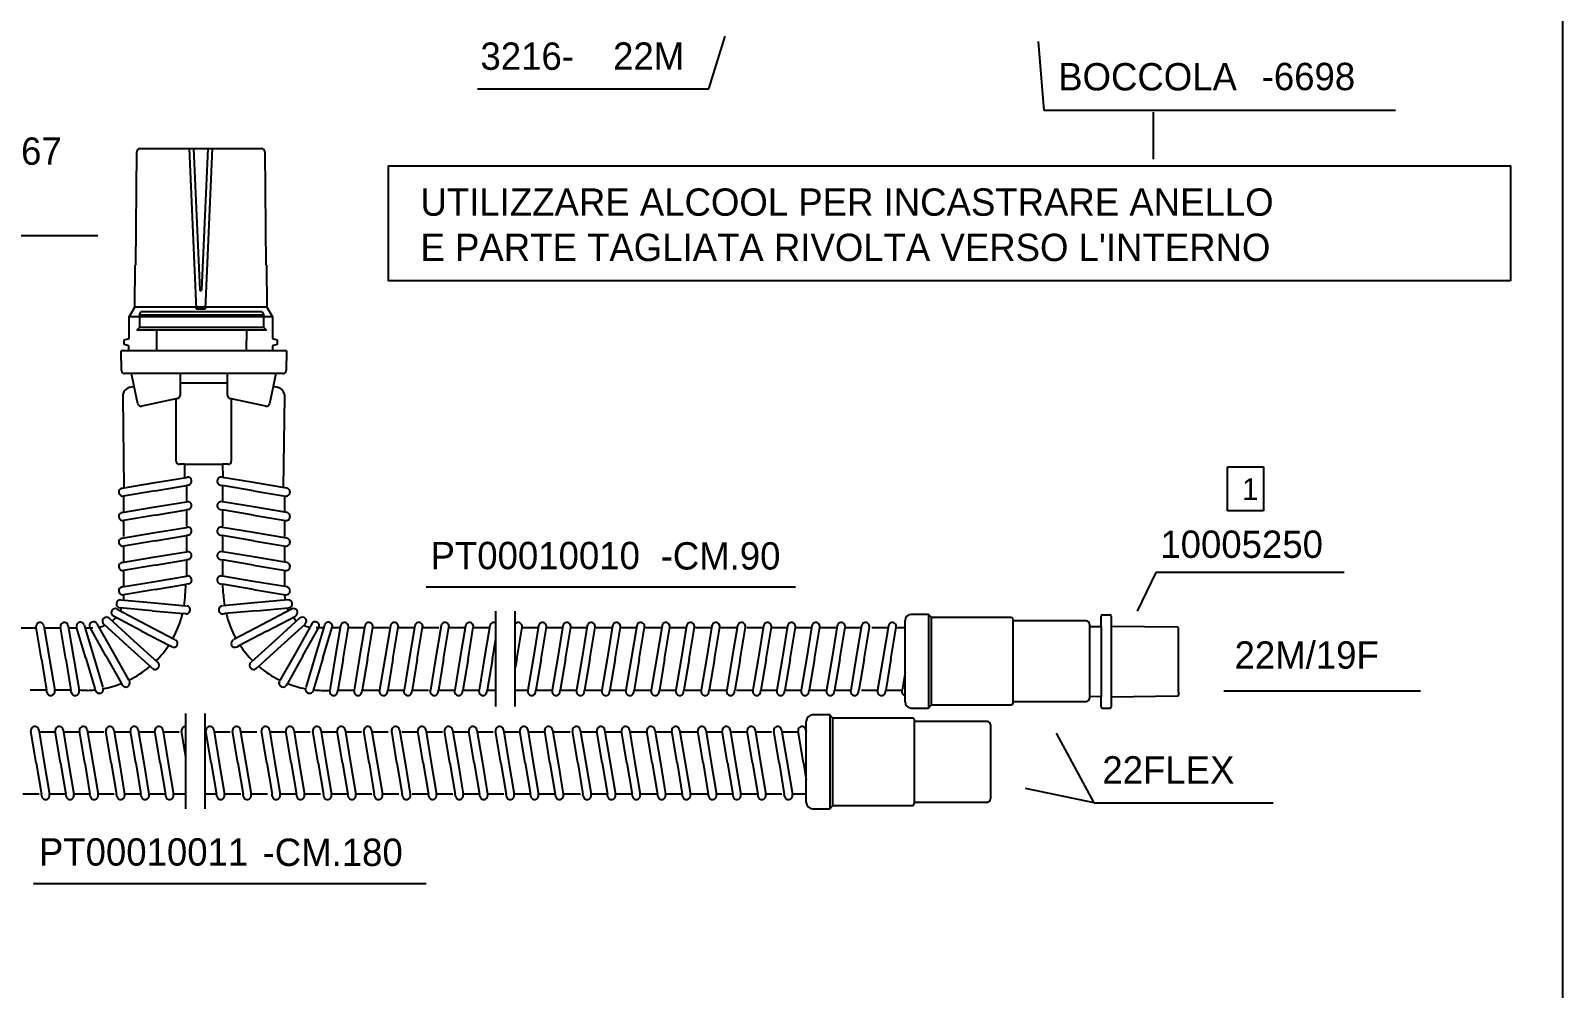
# Model space of a CAD drawing. Extents: x 0 to 950, y 0 to 1366.
# Drawn here: x 459.7 to 950, y 618.1 to 924.5 of the extents above; entities that cross this region are included whole.
import ezdxf

# ---------------------------------------------------------------- set-up
doc = ezdxf.new("R2010")
doc.units = 0
doc.header["$LTSCALE"] = 25
doc.header["$MEASUREMENT"] = 0
doc.linetypes.add('CONTINUA', pattern=[0])
doc.layers.get('0').update_dxf_attribs({"linetype": 'CONTINUA'})
for name, color, linetype, lineweight in [('CODICI COMPONENTI', 1, 'CONTINUOUS', 25), ('COMPONENTI', 7, 'CONTINUOUS', 25), ('DESCRIZIONI', 7, 'CONTINUOUS', 25)]:
    doc.layers.add(name, color=color, linetype=linetype, lineweight=lineweight)

# ---------------------------------------------------------------- blocks, each defined once
blk = doc.blocks.new('M5')
blk.add_line((190, 260), (190, 10))

msp = doc.modelspace()

# ---------------------------------------------------------------- linework, layer by layer
for p, q in [((586.26, 746.51), (704.53, 746.51)), ((460.64, 651.65), (586.29, 651.65))]:
    msp.add_line(p, q)
at = {"layer": 'CODICI COMPONENTI'}
for p, q in [((842.86, 784.93), (854.32, 784.93)), ((842.86, 770.88), (842.86, 784.93)), ((854.32, 784.93), (854.32, 770.88)), ((854.32, 770.88), (842.86, 770.88))]:
    msp.add_line(p, q, dxfattribs=at)
at = {"layer": 'CODICI COMPONENTI', "color": 1}
for p, q in [((819.87, 751.1), (813.88, 738.77)), ((880.17, 751.1), (819.87, 751.1))]:
    msp.add_line(p, q, dxfattribs=at)
at = {"layer": 'COMPONENTI', "color": 7}
for p, q in [((493.37, 849.47), (493.68, 885.77)), ((494.68, 886.77), (511.94, 886.77)), ((510.41, 886.77), (512.65, 835.47)), ((513.91, 841.49), (511.94, 886.77)), ((511.94, 886.77), (514.15, 886.77)), ((514.15, 886.77), (516.36, 886.77)), ((516.36, 886.77), (514.38, 841.49)), ((515.65, 835.47), (517.89, 886.77)), ((516.36, 886.77), (533.62, 886.77)), ((534.62, 885.77), (534.93, 849.47)), ((493.03, 836.07), (493.15, 849.47)), ((493.15, 849.47), (493.37, 849.47)), ((534.93, 849.47), (535.15, 849.47)), ((535.15, 849.47), (535.27, 836.07)), ((491.24, 832.97), (493.03, 836.07)), ((494.49, 833.47), (495, 834.57)), ((494.49, 833.47), (495, 834.57)), ((494.49, 833.47), (495, 834.57)), ((495.1, 834.57), (495, 834.57)), ((502.79, 834.57), (495.1, 834.57)), ((514.41, 834.57), (503.65, 834.57)), ((512.65, 835.47), (514.15, 835.47)), ((514.15, 835.47), (515.65, 835.47)), ((525.18, 834.57), (514.41, 834.57)), ((533.73, 834.57), (526.04, 834.57)), ((533.73, 834.57), (533.83, 834.57)), ((533.73, 834.57), (533.76, 834.57)), ((533.83, 834.57), (534.34, 833.47)), ((535.27, 836.07), (537.06, 832.97)), ((491.18, 825.97), (491.24, 832.97)), ((493.68, 828.71), (494.49, 829.52)), ((499.98, 828.71), (493.68, 828.71)), ((494.49, 833.47), (494.49, 829.52)), ((494.49, 833.47), (494.49, 829.52)), ((494.49, 833.47), (494.49, 829.52)), ((499.98, 828.71), (500.01, 822.07)), ((528.82, 822.07), (528.85, 828.71)), ((535.15, 828.71), (528.85, 828.71)), ((534.34, 829.52), (534.34, 833.47)), ((534.34, 829.52), (535.15, 828.71)), ((537.06, 832.97), (537.12, 825.97)), ((489.65, 825.56), (491.18, 825.97)), ((489.65, 824.07), (489.65, 825.56)), ((491.16, 823.67), (489.65, 824.07)), ((537.12, 825.97), (538.65, 825.56)), ((538.65, 824.07), (537.14, 823.67)), ((538.65, 825.56), (538.65, 824.07)), ((491.15, 822.07), (491.16, 823.67)), ((537.14, 823.67), (537.15, 822.07)), ((488.95, 778.13), (499.56, 779.91)), ((509.56, 781.58), (509.75, 781.61)), ((521.05, 781.58), (520.86, 781.61)), ((541.66, 778.13), (531.05, 779.91)), ((499.56, 777.32), (489.37, 775.62)), ((489.56, 770.44), (489.56, 775.65)), ((510.17, 779.09), (509.56, 778.99)), ((509.56, 778.99), (509.56, 773.78)), ((520.44, 779.09), (521.05, 778.99)), ((521.05, 778.99), (521.05, 773.78)), ((531.05, 777.32), (541.24, 775.62)), ((541.05, 770.44), (541.05, 775.65)), ((488.95, 770.33), (499.56, 772.11)), ((509.56, 773.78), (509.75, 773.81)), ((510.17, 771.29), (509.56, 771.19)), ((509.56, 771.19), (509.56, 765.98)), ((520.44, 771.29), (521.05, 771.19)), ((521.05, 773.78), (520.86, 773.81)), ((521.05, 771.19), (521.05, 765.98)), ((541.66, 770.33), (531.05, 772.11)), ((499.56, 769.52), (489.37, 767.82)), ((489.56, 762.64), (489.56, 767.85)), ((509.56, 765.58), (509.75, 765.61)), ((521.05, 765.58), (520.86, 765.61)), ((531.05, 769.52), (541.24, 767.82)), ((541.05, 762.64), (541.05, 767.85)), ((488.95, 762.13), (499.56, 763.91)), ((499.56, 761.32), (489.37, 759.62)), ((510.17, 763.09), (509.56, 762.99)), ((509.56, 762.99), (509.56, 757.78)), ((520.44, 763.09), (521.05, 762.99)), ((521.05, 762.99), (521.05, 757.78)), ((541.66, 762.13), (531.05, 763.91)), ((531.05, 761.32), (541.24, 759.62)), ((488.95, 754.33), (499.56, 756.11)), ((489.56, 754.44), (489.56, 759.65)), ((509.56, 757.78), (509.75, 757.81)), ((510.17, 755.29), (509.56, 755.19)), ((509.56, 755.19), (509.56, 749.98)), ((520.44, 755.29), (521.05, 755.19)), ((521.05, 757.78), (520.86, 757.81)), ((521.05, 755.19), (521.05, 749.98)), ((541.66, 754.33), (531.05, 756.11)), ((541.05, 754.44), (541.05, 759.65)), ((499.56, 753.52), (489.37, 751.82)), ((489.56, 746.64), (489.56, 751.85)), ((531.05, 753.52), (541.24, 751.82)), ((541.05, 746.64), (541.05, 751.85)), ((488.95, 746.53), (499.56, 748.31)), ((499.56, 745.72), (489.37, 744.02)), ((509.56, 749.98), (509.75, 750.01)), ((510.17, 747.49), (509.56, 747.39)), ((520.44, 747.49), (521.05, 747.39)), ((521.05, 749.98), (520.86, 750.01)), ((541.66, 746.53), (531.05, 748.31)), ((531.05, 745.72), (541.24, 744.02)), ((488.56, 742.36), (499.27, 741.39)), ((489.56, 744.05), (489.56, 744)), ((489.56, 743.45), (489.56, 744.05)), ((542.05, 742.36), (531.33, 741.39)), ((541.05, 744.05), (541.05, 744)), ((541.05, 743.45), (541.05, 744.05)), ((484.81, 736.48), (492.77, 729.25)), ((495.33, 732.38), (486.19, 737.19)), ((487.37, 739.44), (496.89, 734.44)), ((498.62, 738.89), (488.33, 739.82)), ((509.33, 737.92), (508.72, 737.98)), ((521.28, 737.92), (521.89, 737.98)), ((531.99, 738.89), (542.28, 739.82)), ((543.23, 739.44), (533.71, 734.44)), ((535.28, 732.38), (544.42, 737.19)), ((545.8, 736.48), (537.84, 729.25)), ((739.59, 709.75), (739.59, 735.75)), ((747.09, 737.75), (741.59, 737.75)), ((747.09, 737.75), (747.09, 707.75)), ((748.09, 736.75), (747.09, 737.75)), ((748.09, 708.75), (748.09, 736.75)), ((773.59, 736.75), (748.09, 736.75)), ((774.09, 736.25), (774.09, 709.25)), ((797.59, 735.65), (774.09, 735.65)), ((802.32, 733.9), (802.32, 737.09)), ((802.82, 737.59), (805.12, 737.59)), ((805.62, 737.09), (805.62, 733.91)), ((456.23, 733.45), (461.45, 733.45)), ((463.12, 723.45), (461.42, 733.64)), ((463.93, 734.06), (465.71, 723.45)), ((464.03, 733.45), (469.25, 733.45)), ((470.92, 723.45), (469.22, 733.64)), ((471.73, 734.06), (473.51, 723.45)), ((471.83, 733.45), (474.44, 733.45)), ((477.35, 723.71), (474.39, 733.61)), ((476.83, 734.34), (479.91, 724.03)), ((477.1, 733.45), (479.56, 733.45)), ((483.76, 724.5), (478.69, 733.5)), ((480.91, 734.75), (486.19, 725.38)), ((490.74, 727.65), (483.09, 734.59)), ((539.87, 727.65), (547.52, 734.59)), ((549.7, 734.75), (544.42, 725.38)), ((546.85, 724.5), (551.92, 733.5)), ((553.78, 734.34), (550.7, 724.03)), ((553.51, 733.45), (551.05, 733.45)), ((553.26, 723.71), (556.22, 733.61)), ((558.77, 733.45), (556.17, 733.45)), ((558.87, 734.06), (557.1, 723.45)), ((559.69, 723.45), (561.39, 733.64)), ((566.57, 733.45), (561.36, 733.45)), ((566.67, 734.06), (564.9, 723.45)), ((567.49, 723.45), (569.19, 733.64)), ((574.37, 733.45), (569.16, 733.45)), ((574.85, 734.06), (573.08, 723.45)), ((575.66, 723.45), (577.36, 733.64)), ((582.55, 733.45), (577.33, 733.45)), ((582.65, 734.06), (580.88, 723.45)), ((583.46, 723.45), (585.16, 733.64)), ((590.35, 733.45), (585.13, 733.45)), ((591.08, 734.06), (589.31, 723.45)), ((591.89, 723.45), (593.59, 733.64)), ((598.78, 733.45), (593.56, 733.45)), ((598.88, 734.06), (597.11, 723.45)), ((599.69, 723.45), (601.39, 733.64)), ((606.58, 733.45), (601.36, 733.45)), ((606.68, 734.06), (604.91, 723.45)), ((615.29, 723.45), (616.99, 733.64)), ((622.18, 733.45), (616.96, 733.45)), ((622.28, 734.06), (620.51, 723.45)), ((623.09, 723.45), (624.79, 733.64)), ((629.98, 733.45), (624.76, 733.45)), ((630.08, 734.06), (628.31, 723.45)), ((630.89, 723.45), (632.59, 733.64)), ((637.78, 733.45), (632.56, 733.45)), ((637.88, 734.06), (636.11, 723.45)), ((638.69, 723.45), (640.39, 733.64)), ((645.89, 733.45), (640.67, 733.45)), ((645.99, 734.06), (644.21, 723.45)), ((646.8, 723.45), (648.5, 733.64)), ((653.59, 733.45), (648.37, 733.45)), ((653.69, 734.06), (651.92, 723.45)), ((654.5, 723.45), (656.2, 733.64)), ((661.69, 733.45), (656.48, 733.45)), ((661.8, 734.06), (660.02, 723.45)), ((662.61, 723.45), (664.31, 733.64)), ((669.57, 733.45), (664.36, 733.45)), ((669.68, 734.06), (667.9, 723.45)), ((670.49, 723.45), (672.19, 733.64)), ((677.68, 733.45), (672.47, 733.45)), ((677.78, 734.06), (676.01, 723.45)), ((678.6, 723.45), (680.3, 733.64)), ((685.85, 733.45), (680.64, 733.45)), ((685.96, 734.06), (684.18, 723.45)), ((686.77, 723.45), (688.47, 733.64)), ((694.2, 733.45), (688.99, 733.45)), ((694.31, 734.06), (692.53, 723.45)), ((695.12, 723.45), (696.82, 733.64)), ((701.88, 733.45), (696.66, 733.45)), ((701.98, 734.06), (700.21, 723.45)), ((702.79, 723.45), (704.49, 733.64)), ((709.68, 733.45), (704.46, 733.45)), ((709.78, 734.06), (708.01, 723.45)), ((710.59, 723.45), (712.29, 733.64)), ((717.78, 733.45), (712.57, 733.45)), ((717.88, 734.06), (716.11, 723.45)), ((718.7, 723.45), (720.4, 733.64)), ((725.54, 733.45), (720.33, 733.45)), ((725.64, 734.06), (723.87, 723.45)), ((726.46, 723.45), (728.16, 733.64)), ((734.16, 733.45), (728.94, 733.45)), ((734.26, 734.06), (732.49, 723.45)), ((735.07, 723.45), (736.77, 733.64)), ((739.59, 733.45), (736.74, 733.45)), ((798.59, 734.65), (798.59, 710.85)), ((798.59, 733.85), (802.32, 733.9)), ((826.92, 733.64), (805.62, 733.91)), ((827.12, 732.29), (827.12, 733.44)), ((827.12, 712.99), (827.12, 732.29)), ((504.85, 727.37), (504.31, 727.66)), ((525.75, 727.37), (526.3, 727.66)), ((607.49, 723.45), (608.59, 730.02)), ((498.7, 720.42), (498.25, 720.83)), ((531.9, 720.42), (532.36, 720.83)), ((464.79, 713.45), (459.58, 713.45)), ((464.89, 712.84), (464.79, 713.45)), ((472.59, 713.45), (467.38, 713.45)), ((467.41, 713.26), (467.38, 713.45)), ((472.69, 712.84), (472.59, 713.45)), ((475.21, 713.26), (475.18, 713.45)), ((480.42, 713.41), (480.25, 714)), ((489.04, 715.13), (488.74, 715.67)), ((541.57, 715.13), (541.87, 715.67)), ((550.18, 713.41), (550.36, 714)), ((555.4, 713.26), (555.43, 713.45)), ((557.92, 712.84), (558.02, 713.45)), ((558.02, 713.45), (563.23, 713.45)), ((563.2, 713.26), (563.23, 713.45)), ((565.72, 712.84), (565.82, 713.45)), ((565.82, 713.45), (571.03, 713.45)), ((571.38, 713.26), (571.41, 713.45)), ((573.89, 712.84), (573.99, 713.45)), ((573.99, 713.45), (579.21, 713.45)), ((579.18, 713.26), (579.21, 713.45)), ((581.69, 712.84), (581.79, 713.45)), ((581.79, 713.45), (587.01, 713.45)), ((587.61, 713.26), (587.64, 713.45)), ((590.12, 712.84), (590.22, 713.45)), ((590.22, 713.45), (595.44, 713.45)), ((595.41, 713.26), (595.44, 713.45)), ((597.92, 712.84), (598.02, 713.45)), ((598.02, 713.45), (603.24, 713.45)), ((603.21, 713.26), (603.24, 713.45)), ((605.72, 712.84), (605.82, 713.45)), ((605.82, 713.45), (608.59, 713.45)), ((614.82, 713.45), (618.84, 713.45)), ((618.81, 713.26), (618.84, 713.45)), ((621.32, 712.84), (621.42, 713.45)), ((621.42, 713.45), (626.64, 713.45)), ((626.61, 713.26), (626.64, 713.45)), ((629.12, 712.84), (629.22, 713.45)), ((629.22, 713.45), (634.44, 713.45)), ((634.41, 713.26), (634.44, 713.45)), ((636.92, 712.84), (637.02, 713.45)), ((637.33, 713.45), (642.54, 713.45)), ((642.51, 713.26), (642.54, 713.45)), ((645.03, 712.84), (645.13, 713.45)), ((645.03, 713.45), (650.25, 713.45)), ((650.21, 713.26), (650.25, 713.45)), ((652.73, 712.84), (652.83, 713.45)), ((653.14, 713.45), (658.35, 713.45)), ((658.32, 713.26), (658.35, 713.45)), ((660.84, 712.84), (660.94, 713.45)), ((661.02, 713.45), (666.23, 713.45)), ((666.2, 713.26), (666.23, 713.45)), ((668.72, 712.84), (668.82, 713.45)), ((669.13, 713.45), (674.34, 713.45)), ((674.31, 713.26), (674.34, 713.45)), ((676.83, 712.84), (676.93, 713.45)), ((677.3, 713.45), (682.51, 713.45)), ((682.48, 713.26), (682.51, 713.45)), ((685, 712.84), (685.1, 713.45)), ((685.65, 713.45), (690.86, 713.45)), ((690.83, 713.26), (690.86, 713.45)), ((693.32, 713.45), (698.54, 713.45)), ((693.35, 712.84), (693.45, 713.45)), ((698.5, 713.26), (698.54, 713.45)), ((701.02, 712.84), (701.12, 713.45)), ((701.12, 713.45), (706.34, 713.45)), ((706.3, 713.26), (706.34, 713.45)), ((708.82, 712.84), (708.92, 713.45)), ((709.22, 713.45), (714.44, 713.45)), ((714.41, 713.26), (714.44, 713.45)), ((716.92, 712.84), (717.02, 713.45)), ((716.99, 713.45), (722.2, 713.45)), ((722.17, 713.26), (722.2, 713.45)), ((724.69, 712.84), (724.79, 713.45)), ((725.6, 713.45), (730.82, 713.45)), ((730.78, 713.26), (730.82, 713.45)), ((733.3, 712.84), (733.4, 713.45)), ((733.4, 713.45), (738.62, 713.45)), ((738.58, 713.26), (738.62, 713.45)), ((802.32, 711.39), (798.59, 711.43)), ((802.32, 708.19), (802.32, 711.39)), ((805.62, 711.38), (826.92, 711.64)), ((805.62, 711.38), (805.62, 708.19)), ((827.12, 712.99), (827.12, 711.84)), ((741.59, 707.75), (747.09, 707.75)), ((747.09, 707.75), (748.09, 708.75)), ((748.09, 708.75), (773.59, 708.75)), ((774.09, 709.85), (797.59, 709.85)), ((802.82, 707.69), (805.12, 707.69)), ((707.96, 677.57), (707.96, 703.57)), ((715.46, 705.57), (709.96, 705.57)), ((715.46, 705.57), (715.46, 675.57)), ((716.46, 704.57), (715.46, 705.57)), ((716.46, 676.57), (716.46, 704.57)), ((741.96, 704.57), (716.46, 704.57)), ((742.46, 704.07), (742.46, 677.07)), ((765.96, 703.47), (742.46, 703.47)), ((766.96, 702.47), (766.96, 678.67)), ((461.47, 690.2), (459.76, 700.39)), ((462.28, 700.81), (464.05, 690.2)), ((462.38, 700.2), (467.6, 700.2)), ((469.27, 690.2), (467.56, 700.39)), ((470.08, 700.81), (471.85, 690.2)), ((470.13, 700.2), (475.34, 700.2)), ((477.01, 690.2), (475.31, 700.39)), ((477.82, 700.81), (479.6, 690.2)), ((477.88, 700.2), (483.09, 700.2)), ((485.51, 690.2), (483.81, 700.39)), ((486.33, 700.81), (488.1, 690.2)), ((486.43, 700.2), (491.64, 700.2)), ((493.31, 690.2), (491.61, 700.39)), ((494.13, 700.81), (495.9, 690.2)), ((494.26, 700.2), (499.48, 700.2)), ((501.15, 690.2), (499.45, 700.39)), ((501.96, 700.81), (503.73, 690.2)), ((502.06, 700.2), (507.28, 700.2)), ((509.37, 692.19), (508, 700.39)), ((515.6, 700.2), (515.83, 700.2)), ((517.5, 690.2), (515.8, 700.39)), ((518.31, 700.81), (520.08, 690.2)), ((518.37, 700.2), (523.58, 700.2)), ((526, 690.2), (524.3, 700.39)), ((526.81, 700.81), (528.59, 690.2)), ((526.92, 700.2), (532.13, 700.2)), ((535.28, 690.2), (533.58, 700.39)), ((536.1, 700.81), (537.87, 690.2)), ((536.2, 700.2), (541.41, 700.2)), ((543.08, 690.2), (541.38, 700.39)), ((543.9, 700.81), (545.67, 690.2)), ((543.95, 700.2), (549.16, 700.2)), ((551.73, 690.2), (550.03, 700.39)), ((552.54, 700.81), (554.31, 690.2)), ((552.64, 700.2), (557.86, 700.2)), ((559.53, 690.2), (557.83, 700.39)), ((560.34, 700.81), (562.11, 690.2)), ((560.4, 700.2), (565.61, 700.2)), ((568.03, 690.2), (566.33, 700.39)), ((568.84, 700.81), (570.62, 690.2)), ((568.95, 700.2), (574.16, 700.2)), ((576.96, 690.2), (575.26, 700.39)), ((577.77, 700.81), (579.54, 690.2)), ((578.47, 700.2), (583.68, 700.2)), ((585.35, 690.2), (583.65, 700.39)), ((586.16, 700.81), (587.94, 690.2)), ((586.27, 700.2), (591.48, 700.2)), ((593.9, 690.2), (592.2, 700.39)), ((594.72, 700.81), (596.49, 690.2)), ((594.82, 700.2), (600.03, 700.2)), ((601.7, 690.2), (600, 700.39)), ((602.52, 700.81), (604.29, 690.2)), ((602.57, 700.2), (607.78, 700.2)), ((610.2, 690.2), (608.5, 700.39)), ((611.02, 700.81), (612.79, 690.2)), ((611.12, 700.2), (616.33, 700.2)), ((618, 690.2), (616.3, 700.39)), ((618.82, 700.81), (620.59, 690.2)), ((619.05, 700.2), (624.26, 700.2)), ((625.93, 690.2), (624.23, 700.39)), ((626.75, 700.81), (628.52, 690.2)), ((627.18, 700.2), (632.4, 700.2)), ((634.82, 690.2), (633.12, 700.39)), ((635.63, 700.81), (637.41, 690.2)), ((635.74, 700.2), (640.95, 700.2)), ((642.62, 690.2), (640.92, 700.39)), ((643.43, 700.81), (645.21, 690.2)), ((643.66, 700.2), (648.88, 700.2)), ((650.55, 690.2), (648.85, 700.39)), ((651.36, 700.81), (653.13, 690.2)), ((651.79, 700.2), (657, 700.2)), ((658.67, 690.2), (656.97, 700.39)), ((659.49, 700.81), (661.26, 690.2)), ((659.72, 700.2), (664.93, 700.2)), ((666.6, 690.2), (664.9, 700.39)), ((667.42, 700.81), (669.19, 690.2)), ((667.68, 700.2), (672.89, 700.2)), ((674.95, 690.2), (673.25, 700.39)), ((675.77, 700.81), (677.54, 690.2)), ((675.87, 700.2), (681.08, 700.2)), ((682.75, 690.2), (681.05, 700.39)), ((683.57, 700.81), (685.34, 690.2)), ((683.87, 700.2), (689.08, 700.2)), ((690.75, 690.2), (689.05, 700.39)), ((691.57, 700.81), (693.34, 690.2)), ((691.62, 700.2), (696.84, 700.2)), ((699.26, 690.2), (697.56, 700.39)), ((700.07, 700.81), (701.84, 690.2)), ((700.17, 700.2), (705.39, 700.2)), ((707.06, 690.2), (705.36, 700.39)), ((707.87, 700.81), (707.96, 700.29)), ((462.39, 680.2), (457.17, 680.2)), ((463.24, 679.59), (463.14, 680.2)), ((470.94, 680.2), (465.72, 680.2)), ((465.75, 680.01), (465.72, 680.2)), ((471.04, 679.59), (470.94, 680.2)), ((478.68, 680.2), (473.47, 680.2)), ((473.55, 680.01), (473.52, 680.2)), ((478.78, 679.59), (478.68, 680.2)), ((486.43, 680.2), (481.22, 680.2)), ((481.3, 680.01), (481.27, 680.2)), ((487.29, 679.59), (487.18, 680.2)), ((494.98, 680.2), (489.77, 680.2)), ((489.8, 680.01), (489.77, 680.2)), ((495.09, 679.59), (494.98, 680.2)), ((497.6, 680.01), (497.57, 680.2)), ((502.82, 680.2), (497.6, 680.2)), ((502.92, 679.59), (502.82, 680.2)), ((505.44, 680.01), (505.4, 680.2)), ((509.37, 680.2), (505.4, 680.2)), ((519.17, 680.2), (515.6, 680.2)), ((519.27, 679.59), (519.17, 680.2)), ((526.92, 680.2), (521.71, 680.2)), ((521.79, 680.01), (521.75, 680.2)), ((527.77, 679.59), (527.67, 680.2)), ((530.29, 680.01), (530.26, 680.2)), ((535.47, 680.2), (530.26, 680.2)), ((537.05, 679.59), (536.95, 680.2)), ((539.57, 680.01), (539.54, 680.2)), ((544.75, 680.2), (539.54, 680.2)), ((544.85, 679.59), (544.75, 680.2)), ((552.5, 680.2), (547.29, 680.2)), ((547.37, 680.01), (547.34, 680.2)), ((553.5, 679.59), (553.4, 680.2)), ((556.02, 680.01), (555.98, 680.2)), ((561.2, 680.2), (555.98, 680.2)), ((561.3, 679.59), (561.2, 680.2)), ((568.95, 680.2), (563.74, 680.2)), ((563.82, 680.01), (563.78, 680.2)), ((569.8, 679.59), (569.7, 680.2)), ((572.32, 680.01), (572.29, 680.2)), ((577.5, 680.2), (572.29, 680.2)), ((578.73, 679.59), (578.63, 680.2)), ((581.25, 680.01), (581.21, 680.2)), ((587.02, 680.2), (581.81, 680.2)), ((587.12, 679.59), (587.02, 680.2)), ((594.82, 680.2), (589.61, 680.2)), ((589.64, 680.01), (589.61, 680.2)), ((595.67, 679.59), (595.57, 680.2)), ((598.19, 680.01), (598.16, 680.2)), ((603.37, 680.2), (598.16, 680.2)), ((603.47, 679.59), (603.37, 680.2)), ((611.12, 680.2), (605.91, 680.2)), ((605.99, 680.01), (605.96, 680.2)), ((611.98, 679.59), (611.88, 680.2)), ((619.68, 680.2), (614.46, 680.2)), ((614.49, 680.01), (614.46, 680.2)), ((619.78, 679.59), (619.68, 680.2)), ((622.29, 680.01), (622.26, 680.2)), ((627.6, 680.2), (622.39, 680.2)), ((627.7, 679.59), (627.6, 680.2)), ((630.22, 680.01), (630.19, 680.2)), ((635.74, 680.2), (630.52, 680.2)), ((636.59, 679.59), (636.49, 680.2)), ((639.11, 680.01), (639.08, 680.2)), ((644.29, 680.2), (639.08, 680.2)), ((644.39, 679.59), (644.29, 680.2)), ((646.91, 680.01), (646.88, 680.2)), ((652.22, 680.2), (647, 680.2)), ((652.32, 679.59), (652.22, 680.2)), ((654.83, 680.01), (654.8, 680.2)), ((660.35, 680.2), (655.13, 680.2)), ((660.45, 679.59), (660.35, 680.2)), ((662.96, 680.01), (662.93, 680.2)), ((668.27, 680.2), (663.06, 680.2)), ((668.37, 679.59), (668.27, 680.2)), ((670.89, 680.01), (670.86, 680.2)), ((676.23, 680.2), (671.02, 680.2)), ((676.73, 679.59), (676.62, 680.2)), ((684.42, 680.2), (679.21, 680.2)), ((679.24, 680.01), (679.21, 680.2)), ((684.53, 679.59), (684.42, 680.2)), ((687.04, 680.01), (687.01, 680.2)), ((692.42, 680.2), (687.21, 680.2)), ((692.53, 679.59), (692.42, 680.2)), ((700.18, 680.2), (694.96, 680.2)), ((695.04, 680.01), (695.01, 680.2)), ((701.03, 679.59), (700.93, 680.2)), ((707.96, 680.2), (703.51, 680.2)), ((703.54, 680.01), (703.51, 680.2)), ((742.46, 677.67), (765.96, 677.67)), ((709.96, 675.57), (715.46, 675.57)), ((715.46, 675.57), (716.46, 676.57)), ((716.46, 676.57), (741.96, 676.57))]:
    msp.add_line(p, q, dxfattribs=at)
at = {"layer": 'COMPONENTI'}
for p, q in [((535.27, 836.07), (493.03, 836.07)), ((503.65, 834.57), (502.79, 834.57)), ((526.04, 834.57), (525.18, 834.57)), ((537.06, 832.97), (491.24, 832.97)), ((534.34, 833.47), (494.49, 833.47)), ((534.34, 829.52), (494.49, 829.52)), ((528.85, 828.71), (499.98, 828.71)), ((499.56, 779.91), (509.56, 781.58)), ((531.05, 779.91), (521.05, 781.58)), ((499.56, 777.32), (509.56, 778.99)), ((531.05, 777.32), (521.05, 778.99)), ((499.56, 772.11), (509.56, 773.78)), ((499.56, 769.52), (509.56, 771.19)), ((531.05, 772.11), (521.05, 773.78)), ((531.05, 769.52), (521.05, 771.19)), ((499.56, 763.91), (509.56, 765.58)), ((531.05, 763.91), (521.05, 765.58)), ((499.56, 761.32), (509.56, 762.99)), ((531.05, 761.32), (521.05, 762.99)), ((499.56, 756.11), (509.56, 757.78)), ((499.56, 753.52), (509.56, 755.19)), ((531.05, 756.11), (521.05, 757.78)), ((531.05, 753.52), (521.05, 755.19)), ((499.56, 748.31), (509.56, 749.98)), ((499.56, 745.72), (509.56, 747.39)), ((531.05, 748.31), (521.05, 749.98)), ((531.05, 745.72), (521.05, 747.39)), ((499.27, 741.39), (509.37, 740.48)), ((531.33, 741.39), (521.24, 740.48)), ((498.62, 738.89), (508.72, 737.98)), ((531.99, 738.89), (521.89, 737.98)), ((608.59, 708.24), (608.59, 738.8)), ((614.82, 708.24), (614.82, 738.8)), ((495.33, 732.38), (504.31, 727.66)), ((496.89, 734.44), (505.87, 729.72)), ((533.71, 734.44), (524.74, 729.72)), ((535.28, 732.38), (526.3, 727.66)), ((802.32, 733.9), (802.32, 711.39)), ((805.62, 733.91), (805.62, 711.38)), ((490.74, 727.65), (498.25, 720.83)), ((492.77, 729.25), (500.28, 722.43)), ((537.84, 729.25), (530.33, 722.43)), ((539.87, 727.65), (532.36, 720.83)), ((463.12, 723.45), (464.79, 713.45)), ((465.71, 723.45), (467.38, 713.45)), ((470.92, 723.45), (472.59, 713.45)), ((473.51, 723.45), (475.18, 713.45)), ((477.35, 723.71), (480.25, 714)), ((479.91, 724.03), (482.81, 714.32)), ((483.76, 724.5), (488.74, 715.67)), ((486.19, 725.38), (491.17, 716.55)), ((544.42, 725.38), (539.44, 716.55)), ((546.85, 724.5), (541.87, 715.67)), ((550.7, 724.03), (547.79, 714.32)), ((553.26, 723.71), (550.36, 714)), ((557.1, 723.45), (555.43, 713.45)), ((559.69, 723.45), (558.02, 713.45)), ((564.9, 723.45), (563.23, 713.45)), ((567.49, 723.45), (565.82, 713.45)), ((573.08, 723.45), (571.41, 713.45)), ((575.66, 723.45), (573.99, 713.45)), ((580.88, 723.45), (579.21, 713.45)), ((583.46, 723.45), (581.79, 713.45)), ((589.31, 723.45), (587.64, 713.45)), ((591.89, 723.45), (590.22, 713.45)), ((597.11, 723.45), (595.44, 713.45)), ((599.69, 723.45), (598.02, 713.45)), ((604.91, 723.45), (603.24, 713.45)), ((607.49, 723.45), (605.82, 713.45)), ((615.29, 723.45), (614.82, 720.61)), ((620.51, 723.45), (618.84, 713.45)), ((623.09, 723.45), (621.42, 713.45)), ((628.31, 723.45), (626.64, 713.45)), ((630.89, 723.45), (629.22, 713.45)), ((636.11, 723.45), (634.44, 713.45)), ((638.69, 723.45), (637.02, 713.45)), ((644.21, 723.45), (642.54, 713.45)), ((646.8, 723.45), (645.13, 713.45)), ((651.92, 723.45), (650.25, 713.45)), ((654.5, 723.45), (652.83, 713.45)), ((660.02, 723.45), (658.35, 713.45)), ((662.61, 723.45), (660.94, 713.45)), ((667.9, 723.45), (666.23, 713.45)), ((670.49, 723.45), (668.82, 713.45)), ((676.01, 723.45), (674.34, 713.45)), ((678.6, 723.45), (676.93, 713.45)), ((684.18, 723.45), (682.51, 713.45)), ((686.77, 723.45), (685.1, 713.45)), ((692.53, 723.45), (690.86, 713.45)), ((695.12, 723.45), (693.45, 713.45)), ((700.21, 723.45), (698.54, 713.45)), ((702.79, 723.45), (701.12, 713.45)), ((708.01, 723.45), (706.34, 713.45)), ((710.59, 723.45), (708.92, 713.45)), ((716.11, 723.45), (714.44, 713.45)), ((718.7, 723.45), (717.02, 713.45)), ((723.87, 723.45), (722.2, 713.45)), ((726.46, 723.45), (724.79, 713.45)), ((732.49, 723.45), (730.82, 713.45)), ((735.07, 723.45), (733.4, 713.45)), ((739.59, 719.29), (738.62, 713.45)), ((509.37, 675.48), (509.37, 706.03)), ((515.6, 675.48), (515.6, 706.03)), ((461.47, 690.2), (463.14, 680.2)), ((464.05, 690.2), (465.72, 680.2)), ((469.27, 690.2), (470.94, 680.2)), ((471.85, 690.2), (473.52, 680.2)), ((477.01, 690.2), (478.68, 680.2)), ((479.6, 690.2), (481.27, 680.2)), ((485.51, 690.2), (487.18, 680.2)), ((488.1, 690.2), (489.77, 680.2)), ((493.31, 690.2), (494.98, 680.2)), ((495.9, 690.2), (497.57, 680.2)), ((501.15, 690.2), (502.82, 680.2)), ((503.73, 690.2), (505.4, 680.2)), ((517.5, 690.2), (519.17, 680.2)), ((520.08, 690.2), (521.75, 680.2)), ((526, 690.2), (527.67, 680.2)), ((528.59, 690.2), (530.26, 680.2)), ((535.28, 690.2), (536.95, 680.2)), ((537.87, 690.2), (539.54, 680.2)), ((543.08, 690.2), (544.75, 680.2)), ((545.67, 690.2), (547.34, 680.2)), ((551.73, 690.2), (553.4, 680.2)), ((554.31, 690.2), (555.98, 680.2)), ((559.53, 690.2), (561.2, 680.2)), ((562.11, 690.2), (563.78, 680.2)), ((568.03, 690.2), (569.7, 680.2)), ((570.62, 690.2), (572.29, 680.2)), ((576.96, 690.2), (578.63, 680.2)), ((579.54, 690.2), (581.21, 680.2)), ((585.35, 690.2), (587.02, 680.2)), ((587.94, 690.2), (589.61, 680.2)), ((593.9, 690.2), (595.57, 680.2)), ((596.49, 690.2), (598.16, 680.2)), ((601.7, 690.2), (603.37, 680.2)), ((604.29, 690.2), (605.96, 680.2)), ((610.2, 690.2), (611.88, 680.2)), ((612.79, 690.2), (614.46, 680.2)), ((618, 690.2), (619.68, 680.2)), ((620.59, 690.2), (622.26, 680.2)), ((625.93, 690.2), (627.6, 680.2)), ((628.52, 690.2), (630.19, 680.2)), ((634.82, 690.2), (636.49, 680.2)), ((637.41, 690.2), (639.08, 680.2)), ((642.62, 690.2), (644.29, 680.2)), ((645.21, 690.2), (646.88, 680.2)), ((650.55, 690.2), (652.22, 680.2)), ((653.13, 690.2), (654.8, 680.2)), ((658.67, 690.2), (660.35, 680.2)), ((661.26, 690.2), (662.93, 680.2)), ((666.6, 690.2), (668.27, 680.2)), ((669.19, 690.2), (670.86, 680.2)), ((674.95, 690.2), (676.62, 680.2)), ((677.54, 690.2), (679.21, 680.2)), ((682.75, 690.2), (684.42, 680.2)), ((685.34, 690.2), (687.01, 680.2)), ((690.75, 690.2), (692.42, 680.2)), ((693.34, 690.2), (695.01, 680.2)), ((699.26, 690.2), (700.93, 680.2)), ((701.84, 690.2), (703.51, 680.2)), ((707.06, 690.2), (707.96, 684.81))]:
    msp.add_line(p, q, dxfattribs=at)
at = {"layer": 'COMPONENTI', "color": 0}
for p, q in [((515.11, 822.07), (488.66, 822.07)), ((488.77, 815.76), (488.66, 822.07)), ((541.56, 822.07), (515.11, 822.07)), ((541.56, 822.07), (541.45, 815.76)), ((490.26, 814.77), (489.77, 814.77)), ((492.01, 814.77), (490.26, 814.77)), ((492.88, 810.68), (492.01, 814.77)), ((507.51, 814.77), (492.01, 814.77)), ((515.11, 814.77), (507.51, 814.77)), ((507.51, 814.77), (507.51, 807.8)), ((522.71, 814.77), (515.11, 814.77)), ((538.21, 814.77), (522.71, 814.77)), ((522.71, 807.8), (522.71, 814.77)), ((538.21, 814.77), (537.34, 810.68)), ((539.96, 814.77), (538.21, 814.77)), ((540.45, 814.77), (539.96, 814.77)), ((492.88, 810.68), (491.54, 810.39)), ((494.05, 805.15), (492.88, 810.68)), ((515.11, 811.77), (507.51, 811.77)), ((522.71, 811.77), (515.11, 811.77)), ((537.34, 810.68), (536.16, 805.15)), ((538.68, 810.39), (537.34, 810.68)), ((489.17, 807.42), (489.55, 778.24)), ((506.72, 806.82), (495.24, 804.38)), ((506.29, 786.77), (506.29, 806.73)), ((534.98, 804.38), (523.5, 806.82)), ((523.93, 806.73), (523.93, 786.77)), ((540.67, 778.3), (541.05, 807.42)), ((508.97, 785.77), (507.29, 785.77)), ((508.97, 785.77), (508.91, 781.47)), ((508.97, 785.77), (515.11, 785.77)), ((515.11, 785.77), (521.25, 785.77)), ((522.93, 785.77), (521.25, 785.77)), ((521.3, 781.53), (521.25, 785.77))]:
    msp.add_line(p, q, dxfattribs=at)
at = {"layer": 'COMPONENTI', "color": 7}
for centre, radius, start, end in [((494.68, 885.77), 1, 90, 179.5), ((533.62, 885.77), 1, 0.5, 90), ((514.15, 841.5), 0.234, 182.5, 270), ((514.15, 841.5), 0.234, 270, 357.5), ((509.96, 780.35), 1.28, 279.482, 99.482), ((520.65, 780.35), 1.28, 80.518, 260.518), ((489.16, 776.88), 1.27, 99.482, 279.482), ((541.45, 776.88), 1.27, 260.518, 80.518), ((489.16, 769.08), 1.27, 99.482, 279.482), ((509.96, 772.55), 1.28, 279.482, 99.482), ((520.65, 772.55), 1.28, 80.518, 260.518), ((541.45, 769.08), 1.27, 260.518, 80.518), ((509.96, 764.35), 1.28, 279.482, 99.482), ((520.65, 764.35), 1.28, 80.518, 260.518), ((489.16, 760.88), 1.27, 99.482, 279.482), ((541.45, 760.88), 1.27, 260.518, 80.518), ((509.96, 756.55), 1.28, 279.482, 99.482), ((520.65, 756.55), 1.28, 80.518, 260.518), ((489.16, 753.08), 1.27, 99.482, 279.482), ((541.45, 753.08), 1.27, 260.518, 80.518), ((489.16, 745.28), 1.27, 99.482, 179.6473), ((489.16, 745.28), 1.27, 179.6473, 279.482), ((509.96, 748.75), 1.28, 0.0314, 99.482), ((509.96, 748.75), 1.28, 279.482, 0.0314), ((520.65, 748.75), 1.28, 80.518, 179.9686), ((520.65, 748.75), 1.28, 179.9686, 260.518), ((541.45, 745.28), 1.27, 260.518, 0.3527), ((541.45, 745.28), 1.27, 0.3527, 80.518), ((488.44, 741.09), 1.28, 84.8382, 264.8382), ((479.56, 743.45), 10, 353.2579, 0), ((477.03, 745.63), 32.21, 350.892, 357.2428), ((509.45, 739.19), 1.28, 264.8382, 84.8382), ((521.16, 739.19), 1.28, 95.1618, 275.1618), ((553.58, 745.63), 32.21, 182.7572, 189.108), ((551.05, 743.45), 10, 180, 186.7421), ((542.16, 741.09), 1.28, 275.1618, 95.1618), ((483.95, 735.54), 1.28, 47.7599, 227.7599), ((486.78, 738.31), 1.28, 62.2726, 242.2726), ((479.56, 743.45), 10, 308.3681, 318.0246), ((479.56, 743.45), 10, 332.7814, 338.4241), ((477.03, 745.63), 32.21, 331.0953, 346.3272), ((553.58, 745.63), 32.21, 193.6728, 208.9047), ((551.05, 743.45), 10, 201.5759, 207.2186), ((543.83, 738.31), 1.28, 297.7274, 117.7274), ((551.05, 743.45), 10, 221.9754, 231.6319), ((546.66, 735.54), 1.28, 312.2401, 132.2401), ((741.59, 735.75), 2, 90, 180), ((773.59, 736.25), 0.5, 0, 90), ((797.59, 734.65), 1, 0, 90), ((802.82, 737.09), 0.5, 90, 180), ((805.12, 737.09), 0.5, 0, 90), ((462.68, 733.85), 1.28, 99.482, 189.482), ((462.68, 733.85), 1.28, 9.482, 99.482), ((470.48, 733.85), 1.28, 9.482, 189.482), ((475.61, 733.98), 1.28, 16.6336, 196.6336), ((479.8, 734.13), 1.28, 29.405, 209.405), ((479.56, 743.45), 10, 281.3742, 293.0398), ((551.05, 743.45), 10, 246.9602, 258.6258), ((550.81, 734.13), 1.28, 330.595, 150.595), ((555, 733.98), 1.28, 343.3664, 163.3664), ((560.13, 733.85), 1.28, 350.518, 170.518), ((567.93, 733.85), 1.28, 80.518, 170.518), ((567.93, 733.85), 1.28, 350.518, 80.518), ((576.11, 733.85), 1.28, 80.518, 170.518), ((576.11, 733.85), 1.28, 350.518, 80.518), ((583.91, 733.85), 1.28, 350.518, 170.518), ((592.34, 733.85), 1.28, 80.518, 170.518), ((592.34, 733.85), 1.28, 350.518, 80.518), ((600.14, 733.85), 1.28, 350.518, 170.518), ((607.94, 733.85), 1.28, 59.1869, 170.518), ((615.74, 733.85), 1.28, 350.518, 136.0462), ((623.54, 733.85), 1.27, 350.518, 170.518), ((631.34, 733.85), 1.27, 350.518, 170.518), ((639.14, 733.85), 1.27, 350.518, 170.518), ((647.24, 733.85), 1.27, 350.518, 170.518), ((654.95, 733.85), 1.27, 350.518, 170.518), ((663.05, 733.85), 1.27, 350.518, 170.518), ((670.93, 733.85), 1.27, 350.518, 170.518), ((679.04, 733.85), 1.27, 350.518, 170.518), ((687.21, 733.85), 1.27, 350.518, 170.518), ((695.56, 733.85), 1.27, 350.518, 170.518), ((703.24, 733.85), 1.27, 350.518, 170.518), ((711.04, 733.85), 1.27, 350.518, 170.518), ((719.14, 733.85), 1.27, 350.518, 170.518), ((726.9, 733.85), 1.27, 350.518, 170.518), ((735.52, 733.85), 1.27, 350.518, 170.518), ((826.92, 733.44), 0.2, 0, 89.5), ((477.03, 745.63), 32.21, 315.0124, 326.5492), ((505.45, 728.5), 1.28, 242.2726, 62.2726), ((525.16, 728.5), 1.28, 117.7274, 297.7274), ((553.58, 745.63), 32.21, 213.4508, 224.9876), ((477.03, 745.63), 32.21, 295.9135, 310.4571), ((499.56, 721.36), 1.28, 227.7599, 47.7599), ((531.05, 721.36), 1.28, 132.2401, 312.2401), ((553.58, 745.63), 32.21, 229.5429, 244.0865), ((490.15, 715.75), 1.28, 209.405, 29.405), ((540.46, 715.75), 1.28, 150.595, 330.595), ((466.15, 713.05), 1.28, 189.482, 9.482), ((473.95, 713.05), 1.28, 189.482, 9.482), ((477.03, 745.63), 32.21, 271.3038, 275.948), ((481.65, 713.77), 1.28, 196.6336, 16.6336), ((477.03, 745.63), 32.21, 280.5126, 291.3525), ((553.58, 745.63), 32.21, 248.6475, 259.4874), ((548.96, 713.77), 1.28, 163.3664, 343.3664), ((553.58, 745.63), 32.21, 264.052, 268.6962), ((556.66, 713.05), 1.28, 170.518, 350.518), ((564.46, 713.05), 1.28, 170.518, 350.518), ((572.63, 713.05), 1.28, 170.518, 350.518), ((580.43, 713.05), 1.28, 170.518, 350.518), ((588.86, 713.05), 1.28, 170.518, 350.518), ((596.66, 713.05), 1.28, 170.518, 350.518), ((604.46, 713.05), 1.28, 170.518, 350.518), ((620.06, 713.05), 1.28, 170.518, 350.518), ((627.86, 713.05), 1.28, 170.518, 350.518), ((635.66, 713.05), 1.28, 170.518, 350.518), ((643.77, 713.05), 1.28, 170.518, 350.518), ((651.47, 713.05), 1.28, 170.518, 350.518), ((659.58, 713.05), 1.28, 170.518, 350.518), ((667.46, 713.05), 1.28, 170.518, 350.518), ((675.57, 713.05), 1.28, 170.518, 350.518), ((683.74, 713.05), 1.28, 170.518, 350.518), ((692.09, 713.05), 1.28, 170.518, 350.518), ((699.76, 713.05), 1.28, 170.518, 350.518), ((707.56, 713.05), 1.28, 170.518, 350.518), ((715.67, 713.05), 1.28, 170.518, 350.518), ((723.43, 713.05), 1.28, 170.518, 350.518), ((732.04, 713.05), 1.28, 170.518, 350.518), ((739.84, 713.05), 1.28, 170.518, 258.6612), ((826.92, 711.84), 0.2, 270.5, 0), ((741.59, 709.75), 2, 180, 270), ((773.59, 709.25), 0.5, 270, 0), ((797.59, 710.85), 1, 270, 0), ((802.82, 708.19), 0.5, 180, 270), ((805.12, 708.19), 0.5, 270, 0), ((461.02, 700.6), 1.27, 9.482, 189.482), ((468.82, 700.6), 1.27, 9.482, 189.482), ((476.57, 700.6), 1.27, 9.482, 189.482), ((485.07, 700.6), 1.27, 9.482, 189.482), ((492.87, 700.6), 1.27, 9.482, 189.482), ((500.7, 700.6), 1.28, 9.482, 189.482), ((509.25, 700.6), 1.27, 84.9695, 189.482), ((517.05, 700.6), 1.27, 9.482, 189.482), ((525.56, 700.6), 1.27, 9.482, 189.482), ((534.84, 700.6), 1.27, 9.482, 189.482), ((542.64, 700.6), 1.27, 9.482, 189.482), ((551.28, 700.6), 1.27, 9.482, 189.482), ((559.08, 700.6), 1.27, 9.482, 189.482), ((567.59, 700.6), 1.27, 9.482, 189.482), ((576.51, 700.6), 1.27, 9.482, 189.482), ((584.91, 700.6), 1.28, 9.482, 189.482), ((593.46, 700.6), 1.27, 9.482, 189.482), ((601.26, 700.6), 1.27, 9.482, 189.482), ((609.76, 700.6), 1.27, 9.482, 189.482), ((617.56, 700.6), 1.27, 9.482, 189.482), ((625.49, 700.6), 1.27, 9.482, 189.482), ((634.38, 700.6), 1.27, 9.482, 189.482), ((642.18, 700.6), 1.27, 9.482, 189.482), ((650.1, 700.6), 1.27, 9.482, 189.482), ((658.23, 700.6), 1.27, 9.482, 189.482), ((666.16, 700.6), 1.27, 9.482, 189.482), ((674.51, 700.6), 1.27, 9.482, 189.482), ((682.31, 700.6), 1.27, 9.482, 189.482), ((690.31, 700.6), 1.27, 9.482, 189.482), ((698.81, 700.6), 1.27, 9.482, 189.482), ((706.61, 700.6), 1.27, 9.482, 189.482), ((709.96, 703.57), 2, 90, 180), ((741.96, 704.07), 0.5, 0, 90), ((765.96, 702.47), 1, 0, 90), ((464.5, 679.8), 1.28, 189.482, 9.482), ((472.3, 679.8), 1.28, 189.482, 9.482), ((480.04, 679.8), 1.28, 189.482, 9.482), ((488.54, 679.8), 1.28, 189.482, 9.482), ((496.34, 679.8), 1.28, 189.482, 9.482), ((504.18, 679.8), 1.28, 189.482, 9.482), ((520.53, 679.8), 1.28, 189.482, 9.482), ((529.03, 679.8), 1.28, 189.482, 9.482), ((538.31, 679.8), 1.28, 189.482, 9.482), ((546.11, 679.8), 1.28, 189.482, 9.482), ((554.76, 679.8), 1.28, 189.482, 9.482), ((562.56, 679.8), 1.28, 189.482, 9.482), ((571.06, 679.8), 1.28, 189.482, 9.482), ((579.99, 679.8), 1.28, 189.482, 9.482), ((588.38, 679.8), 1.28, 189.482, 9.482), ((596.93, 679.8), 1.28, 189.482, 9.482), ((604.73, 679.8), 1.28, 189.482, 9.482), ((613.23, 679.8), 1.28, 189.482, 9.482), ((621.03, 679.8), 1.28, 189.482, 9.482), ((628.96, 679.8), 1.28, 189.482, 9.482), ((637.85, 679.8), 1.28, 189.482, 9.482), ((645.65, 679.8), 1.28, 189.482, 9.482), ((653.58, 679.8), 1.28, 189.482, 9.482), ((661.7, 679.8), 1.28, 189.482, 9.482), ((669.63, 679.8), 1.28, 189.482, 9.482), ((677.98, 679.8), 1.28, 189.482, 9.482), ((685.78, 679.8), 1.28, 189.482, 9.482), ((693.78, 679.8), 1.28, 189.482, 9.482), ((702.29, 679.8), 1.28, 189.482, 9.482), ((709.96, 677.57), 2, 180, 270), ((741.96, 677.07), 0.5, 270, 0), ((765.96, 678.67), 1, 270, 0)]:
    msp.add_arc(centre, radius, start, end, dxfattribs=at)
at = {"layer": 'COMPONENTI', "color": 0}
for centre, radius, start, end in [((489.77, 815.77), 1, 181, 270), ((540.45, 815.77), 1, 270, 359), ((492.17, 807.46), 3, 102, 180.75), ((538.05, 807.46), 3, 359.25, 78), ((495.03, 805.36), 1, 192, 282), ((506.51, 807.8), 1, 282, 0), ((523.71, 807.8), 1, 180, 258), ((535.19, 805.36), 1, 258, 348), ((507.29, 786.77), 1, 180, 270), ((522.93, 786.77), 1, 270, 0)]:
    msp.add_arc(centre, radius, start, end, dxfattribs=at)
at = {"layer": 'COMPONENTI'}
for points in [[(509.2, 744.08), (509.27, 745.17), (509.33, 746.27), (509.4, 747.36)], [(521.41, 744.08), (521.34, 745.17), (521.27, 746.27), (521.21, 747.36)], [(477.76, 713.43), (476.9, 713.43), (476.04, 713.44), (475.18, 713.44)], [(552.84, 713.43), (553.71, 713.43), (554.57, 713.44), (555.43, 713.44)]]:
    msp.add_open_spline(points, degree=3, dxfattribs=at)
at = {"layer": 'DESCRIZIONI'}
for p, q in [((676.76, 905.89), (682.05, 922.81)), ((784.17, 898.99), (782.28, 921.09)), ((602.75, 905.89), (676.76, 905.89)), ((819.1, 883.45), (819.1, 898.49)), ((332.39, 858.94), (481.18, 858.94)), ((841.59, 713.24), (904.57, 713.24))]:
    msp.add_line(p, q, dxfattribs=at)
at = {"layer": 'DESCRIZIONI', "linetype": 'ByBlock'}
msp.add_line((896.57, 898.99), (784.17, 898.99), dxfattribs=at)
at = {"layer": 'DESCRIZIONI', "color": 7}
for q in [(788.12, 699.77), (778.1, 681.98), (857.41, 677.47)]:
    msp.add_line((800.08, 677.47), q, dxfattribs=at)
at = {"layer": 'DESCRIZIONI'}
msp.add_lwpolyline([(933.42, 844.48), (574.19, 844.48), (574.19, 881.23), (933.42, 881.23)], close=True, dxfattribs=at)

# ---------------------------------------------------------------- block references
at = {"xscale": 5, "yscale": 5, "zscale": 5}
msp.add_blockref('M5', (0, 0), dxfattribs=at)

# ---------------------------------------------------------------- texts
at = {"layer": 'CODICI COMPONENTI'}
for s, height, p in [('3216-', 8.75, (603.68, 911.99)), ('-6698', 8.75, (853.75, 905.48)), ('1', 7, (847.46, 774.32))]:
    msp.add_text(s, height=height, dxfattribs=at).set_placement(p)
at = {"layer": 'CODICI COMPONENTI', "color": 1}
for s, p in [('10144967', (417.58, 881.61)), ('PT00010010', (587.71, 752.2)), ('10005250', (821.31, 755.82)), ('PT00010011', (462.34, 657.35))]:
    msp.add_text(s, height=8.75, dxfattribs=at).set_placement(p)
at = {"layer": 'DESCRIZIONI'}
for s, p in [('22M', (646.14, 912)), ('BOCCOLA', (788.61, 905.4)), ('UTILIZZARE ALCOOL PER INCASTRARE ANELLO', (584.48, 865.29)), ("E PARTE TAGLIATA RIVOLTA VERSO L'INTERNO", (584.48, 850.8)), ('22M/19F', (845.07, 720.37))]:
    msp.add_text(s, height=8.75, dxfattribs=at).set_placement(p)
at = {"layer": 'DESCRIZIONI', "color": 7}
for s, p in [('-CM.90', (661.35, 752.09)), ('22FLEX', (802.75, 683.61)), ('-CM.180', (533.94, 657.24))]:
    msp.add_text(s, height=8.75, dxfattribs=at).set_placement(p)

doc.saveas('drawing.dxf')
